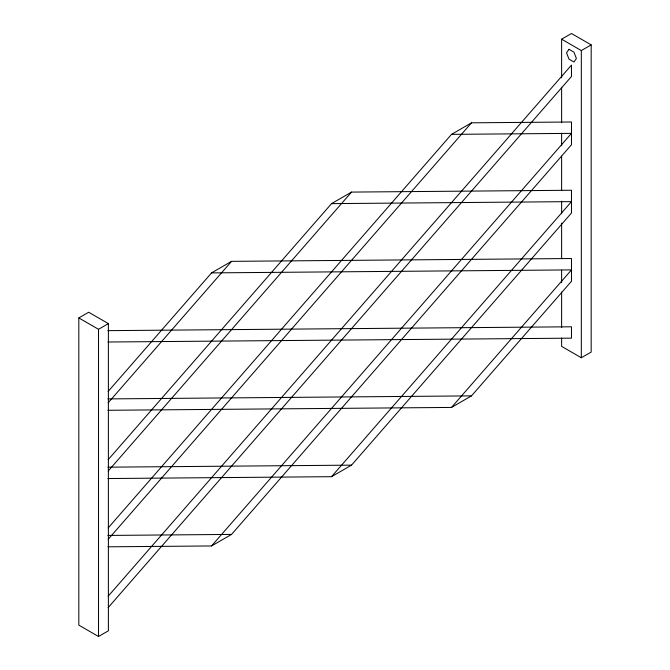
<?xml version="1.0" encoding="UTF-8"?>
<svg xmlns="http://www.w3.org/2000/svg" width="670" height="670" viewBox="0 0 670 670"><rect width="100%" height="100%" fill="white"/><g stroke="black" fill="none" stroke-linecap="round" stroke-linejoin="round"><path stroke-width="1" d="M108.113 391.481L211.561 272.891L231.56 261.35L571.476 258.519L571.476 281.274L471.496 395.878L451.505 407.427L107.92 410.283M108.13 402.846L231.56 261.35M108.146 459.712L331.533 203.63L351.532 192.089L571.476 190.255L571.476 213.01L351.532 465.147L331.533 476.688L107.929 478.548M108.155 471.085L351.532 192.089M108.155 527.96L451.505 134.369L471.496 122.819L571.476 121.99L571.476 144.745L231.56 534.409L211.561 545.95L107.945 546.812M108.163 539.342L471.496 122.819M108.146 596.233L571.476 65.099L571.476 76.48L108.146 607.615M211.561 545.95L571.476 133.364L451.505 134.369M331.533 476.688L571.476 201.628L331.533 203.63M451.505 407.427L571.476 269.893L211.561 272.891M78.817 317.932L88.674 312.245L108.381 323.618L108.381 630.813L98.523 636.5L78.817 625.127L78.817 317.932L98.523 329.305L108.381 323.618M561.619 77.846L561.619 39.187L571.476 33.5L591.183 44.873L591.183 352.068L581.326 357.755L561.619 346.382L561.619 338.023M561.619 39.187L581.326 50.568L591.183 44.873M107.945 330.645L571.476 326.784L571.476 338.157L107.945 342.018M107.929 398.91L471.496 395.878M107.937 467.174L351.532 465.147M107.878 535.439L231.56 534.409M581.326 50.568L581.326 357.755M561.619 87.251L561.619 122.778M561.619 133.23L561.619 145.767M561.619 156.211L561.619 190.69M561.619 201.142L561.619 213.68M561.619 223.085L561.619 258.612M561.619 270.102L561.619 282.639M561.619 292.045L561.619 327.571M98.523 329.305L98.523 636.5M569.014 49.304L566.552 52.813L569.014 59.161L573.939 62L576.401 58.499L573.939 52.151L569.014 49.304"/></g></svg>
